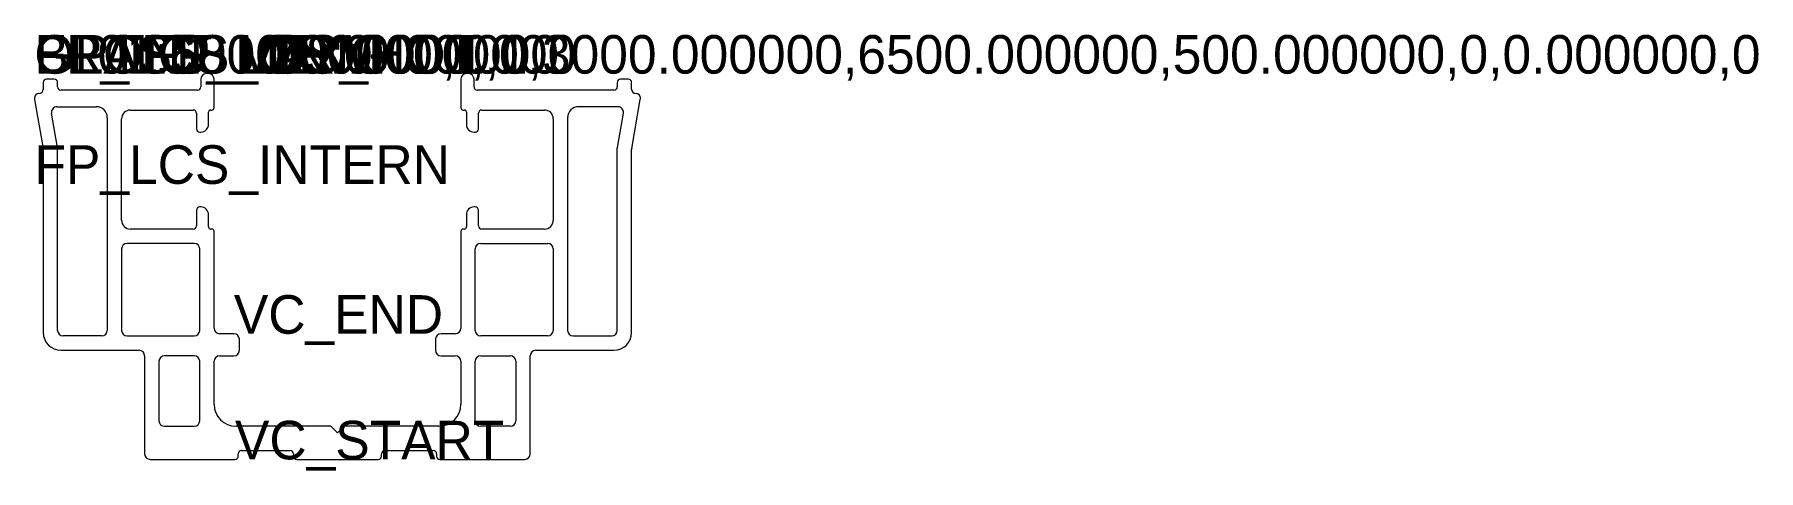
# Model space of a CAD drawing. Header units: metres. Extents: x 0 to 211, y -1 to 178.
# Drawn here: x 54.6 to 211.1, y 138.8 to 178.4 of the extents above.
import ezdxf

# ---------------------------------------------------------------- set-up
doc = ezdxf.new("R2010")
doc.units = ezdxf.units.M

msp = doc.modelspace()

# ---------------------------------------------------------------- linework, layer by layer
for p, q in [((55.416052, 174.023817), (55.416052, 173.423817)), ((56.416052, 174.323817), (55.716052, 174.323817)), ((56.716052, 173.623817), (56.716052, 174.023817)), ((69.716052, 174.323817), (69.716052, 173.623817)), ((70.416052, 174.823817), (70.216052, 174.823817)), ((70.916052, 171.723817), (70.916052, 174.323817)), ((93.316052, 174.323817), (93.316052, 171.723817)), ((94.016052, 174.823817), (93.816052, 174.823817)), ((94.516052, 173.623817), (94.516052, 174.323817)), ((107.516052, 174.023817), (107.516052, 173.623817)), ((108.516052, 174.323817), (107.816052, 174.323817)), ((108.816052, 173.423817), (108.816052, 174.023817)), ((54.616052, 172.623817), (54.616052, 172.559414)), ((54.616052, 172.559414), (54.623648, 172.47259)), ((54.623648, 172.47259), (55.408456, 168.021724)), ((69.416052, 173.323817), (57.016052, 173.323817)), ((107.216052, 173.323817), (94.816052, 173.323817)), ((108.823648, 168.021724), (109.608456, 172.47259)), ((109.608456, 172.47259), (109.616052, 172.559414)), ((109.616052, 172.559414), (109.616052, 172.623817)), ((56.708456, 168.135459), (56.161571, 171.236993)), ((56.653975, 171.823817), (60.225775, 171.823817)), ((61.225775, 170.823817), (61.225775, 151.523817)), ((62.525775, 161.523817), (62.525775, 170.723817)), ((63.325775, 171.523817), (69.016052, 171.523817)), ((69.316052, 171.223817), (69.316052, 169.823817)), ((70.416052, 170.223817), (70.416052, 171.323817)), ((70.616052, 171.523817), (70.716052, 171.523817)), ((93.516052, 171.523817), (93.616052, 171.523817)), ((93.816052, 171.323817), (93.816052, 170.223817)), ((94.916052, 169.823817), (94.916052, 171.223817)), ((95.216052, 171.523817), (100.906329, 171.523817)), ((101.706329, 170.723817), (101.706329, 161.523817)), ((103.006329, 170.823817), (103.006329, 151.523817)), ((107.578128, 171.823817), (104.006329, 171.823817)), ((107.523648, 168.135459), (108.070532, 171.236993)), ((69.616052, 169.523817), (69.716052, 169.523817)), ((94.516052, 169.523817), (94.616052, 169.523817)), ((55.416052, 167.9349), (55.408456, 168.021724)), ((55.416052, 167.9349), (55.416052, 151.323817)), ((56.716052, 168.048635), (56.708456, 168.135459)), ((56.716052, 151.523817), (56.716052, 168.048635)), ((107.523648, 168.135459), (107.516052, 168.048635)), ((107.516052, 151.523817), (107.516052, 168.048635)), ((108.823648, 168.021724), (108.816052, 167.9349)), ((108.816052, 151.323817), (108.816052, 167.9349)), ((69.316052, 162.423817), (69.316052, 161.023817)), ((69.716052, 162.723817), (69.616052, 162.723817)), ((70.416052, 160.923817), (70.416052, 162.023817)), ((93.816052, 162.023817), (93.816052, 160.923817)), ((94.616052, 162.723817), (94.516052, 162.723817)), ((94.916052, 161.023817), (94.916052, 162.423817)), ((69.016052, 160.723817), (63.325775, 160.723817)), ((70.716052, 160.723817), (70.616052, 160.723817)), ((70.916052, 151.723817), (70.916052, 160.523817)), ((93.316052, 160.523817), (93.316052, 151.723817)), ((93.616052, 160.723817), (93.516052, 160.723817)), ((100.906329, 160.723817), (95.216052, 160.723817)), ((62.525775, 158.923817), (62.525775, 151.523817)), ((69.116052, 159.423817), (63.025775, 159.423817)), ((69.616052, 151.523817), (69.616052, 158.923817)), ((94.616052, 151.523817), (94.616052, 158.923817)), ((95.116052, 159.423817), (101.206329, 159.423817)), ((101.706329, 158.923817), (101.706329, 151.523817)), ((60.725775, 151.023817), (57.216052, 151.023817)), ((63.025775, 151.023817), (69.116052, 151.023817)), ((72.716052, 151.223817), (71.416052, 151.223817)), ((73.216052, 149.723817), (73.216052, 150.723817)), ((91.016052, 150.723817), (91.016052, 149.723817)), ((92.816052, 151.223817), (91.516052, 151.223817)), ((101.206329, 151.023817), (95.116052, 151.023817)), ((103.506329, 151.023817), (107.016052, 151.023817)), ((57.016052, 149.723817), (64.116052, 149.723817)), ((64.616052, 149.223817), (64.616052, 140.323817)), ((65.916052, 148.723817), (65.916052, 143.323817)), ((69.116052, 149.223817), (66.416052, 149.223817)), ((69.616052, 143.323817), (69.616052, 148.723817)), ((70.916052, 144.823817), (70.916052, 148.723817)), ((71.416052, 149.223817), (72.716052, 149.223817)), ((91.516052, 149.223817), (92.816052, 149.223817)), ((93.316052, 148.723817), (93.316052, 144.823817)), ((94.616052, 143.323817), (94.616052, 148.723817)), ((95.116052, 149.223817), (97.816052, 149.223817)), ((98.316052, 148.723817), (98.316052, 143.323817)), ((99.616052, 140.323817), (99.616052, 149.223817)), ((100.116052, 149.723817), (107.216052, 149.723817)), ((66.416052, 142.823817), (69.116052, 142.823817)), ((81.516052, 142.823817), (72.916052, 142.823817)), ((82.116052, 142.223817), (81.516052, 142.823817)), ((82.716052, 142.823817), (82.116052, 142.223817)), ((91.316052, 142.823817), (82.716052, 142.823817)), ((97.816052, 142.823817), (95.116052, 142.823817)), ((65.116052, 139.823817), (72.816052, 139.823817)), ((73.116052, 140.123817), (73.116052, 140.323817)), ((73.416052, 140.623817), (77.816052, 140.623817)), ((78.116052, 140.323817), (78.116052, 140.123817)), ((78.416052, 139.823817), (85.816052, 139.823817)), ((86.116052, 140.123817), (86.116052, 140.323817)), ((86.416052, 140.623817), (90.816052, 140.623817)), ((91.116052, 140.323817), (91.116052, 140.123817)), ((91.416052, 139.823817), (99.116052, 139.823817))]:
    msp.add_line(p, q)
for centre, radius, start, end in [((55.716052, 174.023817), 0.3, 90, 180), ((56.416052, 174.023817), 0.3, 0, 90), ((70.216052, 174.323817), 0.5, 90, 180), ((70.416052, 174.323817), 0.5, 0, 90), ((93.816052, 174.323817), 0.5, 90, 180), ((94.016052, 174.323817), 0.5, 0, 90), ((107.816052, 174.023817), 0.3, 90, 180), ((108.516052, 174.023817), 0.3, 0, 90), ((55.016052, 172.623817), 0.4, 90, 180), ((55.016052, 173.423817), 0.4, 270, 0), ((57.016052, 173.623817), 0.3, 180, 270), ((69.416052, 173.623817), 0.3, 270, 0), ((94.816052, 173.623817), 0.3, 180, 270), ((107.216052, 173.623817), 0.3, 270, 0), ((109.216052, 173.423817), 0.4, 180, 270), ((109.216052, 172.623817), 0.4, 0, 90), ((56.653975, 171.323817), 0.5, 90, 190), ((60.225775, 170.823817), 1, 0, 90), ((63.325775, 170.723817), 0.8, 90, 180), ((69.016052, 171.223817), 0.3, 0, 90), ((70.616052, 171.323817), 0.2, 90, 180), ((70.716052, 171.723817), 0.2, 270, 0), ((93.516052, 171.723817), 0.2, 180, 270), ((93.616052, 171.323817), 0.2, 0, 90), ((95.216052, 171.223817), 0.3, 90, 180), ((100.906329, 170.723817), 0.8, 0, 90), ((104.006329, 170.823817), 1, 90, 180), ((107.578128, 171.323817), 0.5, 350, 90), ((69.616052, 169.823817), 0.3, 180, 270), ((69.716052, 170.223817), 0.7, 270, 0), ((94.516052, 170.223817), 0.7, 180, 270), ((94.616052, 169.823817), 0.3, 270, 0), ((63.325775, 161.523817), 0.8, 180, 270), ((69.616052, 162.423817), 0.3, 90, 180), ((69.716052, 162.023817), 0.7, 0, 90), ((94.516052, 162.023817), 0.7, 90, 180), ((94.616052, 162.423817), 0.3, 0, 90), ((100.906329, 161.523817), 0.8, 270, 0), ((69.016052, 161.023817), 0.3, 270, 0), ((70.616052, 160.923817), 0.2, 180, 270), ((70.716052, 160.523817), 0.2, 0, 90), ((93.516052, 160.523817), 0.2, 90, 180), ((93.616052, 160.923817), 0.2, 270, 0), ((95.216052, 161.023817), 0.3, 180, 270), ((63.025775, 158.923817), 0.5, 90, 180), ((69.116052, 158.923817), 0.5, 0, 90), ((95.116052, 158.923817), 0.5, 90, 180), ((101.206329, 158.923817), 0.5, 0, 90), ((57.016052, 151.323817), 1.6, 180, 270), ((57.216052, 151.523817), 0.5, 180, 270), ((60.725775, 151.523817), 0.5, 270, 0), ((63.025775, 151.523817), 0.5, 180, 270), ((69.116052, 151.523817), 0.5, 270, 0), ((71.416052, 151.723817), 0.5, 180, 270), ((72.716052, 150.723817), 0.5, 0, 90), ((91.516052, 150.723817), 0.5, 90, 180), ((92.816052, 151.723817), 0.5, 270, 0), ((95.116052, 151.523817), 0.5, 180, 270), ((101.206329, 151.523817), 0.5, 270, 0), ((103.506329, 151.523817), 0.5, 180, 270), ((107.016052, 151.523817), 0.5, 270, 0), ((107.216052, 151.323817), 1.6, 270, 0), ((64.116052, 149.223817), 0.5, 0, 90), ((66.416052, 148.723817), 0.5, 90, 180), ((69.116052, 148.723817), 0.5, 0, 90), ((71.416052, 148.723817), 0.5, 90, 180), ((72.716052, 149.723817), 0.5, 270, 0), ((91.516052, 149.723817), 0.5, 180, 270), ((92.816052, 148.723817), 0.5, 0, 90), ((95.116052, 148.723817), 0.5, 90, 180), ((97.816052, 148.723817), 0.5, 0, 90), ((100.116052, 149.223817), 0.5, 90, 180), ((72.916052, 144.823817), 2, 180, 270), ((91.316052, 144.823817), 2, 270, 0), ((66.416052, 143.323817), 0.5, 180, 270), ((69.116052, 143.323817), 0.5, 270, 0), ((95.116052, 143.323817), 0.5, 180, 270), ((97.816052, 143.323817), 0.5, 270, 0), ((65.116052, 140.323817), 0.5, 180, 270), ((72.816052, 140.123817), 0.3, 270, 0), ((73.416052, 140.323817), 0.3, 90, 180), ((77.816052, 140.323817), 0.3, 0, 90), ((78.416052, 140.123817), 0.3, 180, 270), ((85.816052, 140.123817), 0.3, 270, 0), ((86.416052, 140.323817), 0.3, 90, 180), ((90.816052, 140.323817), 0.3, 0, 90), ((91.416052, 140.123817), 0.3, 180, 270), ((99.116052, 140.323817), 0.5, 270, 0)]:
    msp.add_arc(centre, radius, start, end)

# ---------------------------------------------------------------- texts
for tag, p in [('OPTI:500.000000,1,0,3000.000000,6500.000000,500.000000,0,0.000000,0', (54.616052, 174.823817)), ('GLASS_MIN:0.000000', (54.616052, 174.823817)), ('GLASS_MAX:0.000000', (54.616052, 174.823817)), ('FRONT_VIEW', (54.616052, 174.823817)), ('BL01:6800.000000,,1', (54.616052, 174.823817)), ('FP_LCS_ORIG', (54.616052, 174.823817)), ('FP_LCS_HOT', (64.616052, 174.823817)), ('FP_LCS_INTERN', (54.616052, 164.823817)), ('VC_END', (72.716052, 151.223817)), ('VC_START', (72.816052, 139.823817))]:
    msp.add_attdef(tag, p, '', height=3.5)

doc.saveas('drawing.dxf')
